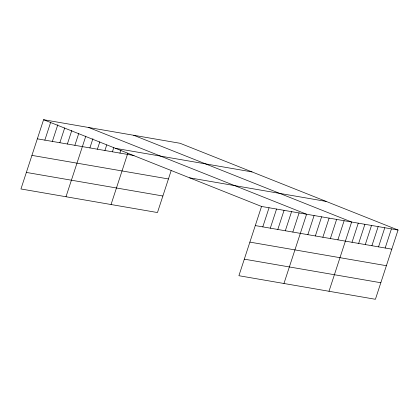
<?xml version="1.0" encoding="UTF-8"?>
<svg xmlns="http://www.w3.org/2000/svg" width="419" height="419" viewBox="0 0 419 419"><rect width="100%" height="100%" fill="white"/><g stroke="black" fill="none" stroke-linecap="round" stroke-linejoin="round"><path stroke-width="0.63" d="M398.05 230.031L261.535 206.457L238.903 275.712L375.414 299.286L398.05 230.031L180.097 143.288L43.586 119.714L20.95 188.969L157.465 212.543L171.146 170.68M44.843 140.129L50.689 122.243M52.354 141.423L57.796 124.773M59.859 142.722L64.699 127.921M67.37 144.021L71.806 130.45M74.875 145.314L78.709 133.598M65.998 196.747L85.811 136.128M89.896 147.907L92.918 138.658M97.402 149.206L99.822 141.805M104.912 150.505L106.725 144.953M112.418 151.798L113.832 147.483M119.928 153.097L120.934 150.012M111.051 204.524L127.837 153.16M262.797 226.873L269.045 207.756M270.302 228.172L276.556 209.05M277.813 229.465L284.061 210.348M285.323 230.764L291.572 211.642M292.829 232.058L299.077 212.941M283.951 283.49L306.588 214.24L88.634 127.491M307.845 234.656L314.093 215.534M315.355 235.949L321.603 216.833M322.86 237.248L329.109 218.126M330.371 238.542L336.619 219.425M337.876 239.841L344.13 220.719M328.999 291.273L351.635 222.018L133.682 135.274M352.018 242.282L358.266 223.165M358.648 243.429L364.897 224.306M365.279 244.57L371.527 225.453M371.91 245.717L378.158 226.6M378.54 246.864L384.789 227.742M385.171 248.006L391.419 228.889M115.508 148.336L252.023 171.916M37.338 138.83L134.064 155.538M189.613 177.834L326.123 201.408M31.928 155.376L168.443 178.955M26.355 172.424L162.871 195.998M255.286 225.579L391.802 249.153M249.881 242.119L386.391 265.698M244.308 259.167L380.824 282.741M43.586 119.714L261.535 206.457"/></g></svg>
